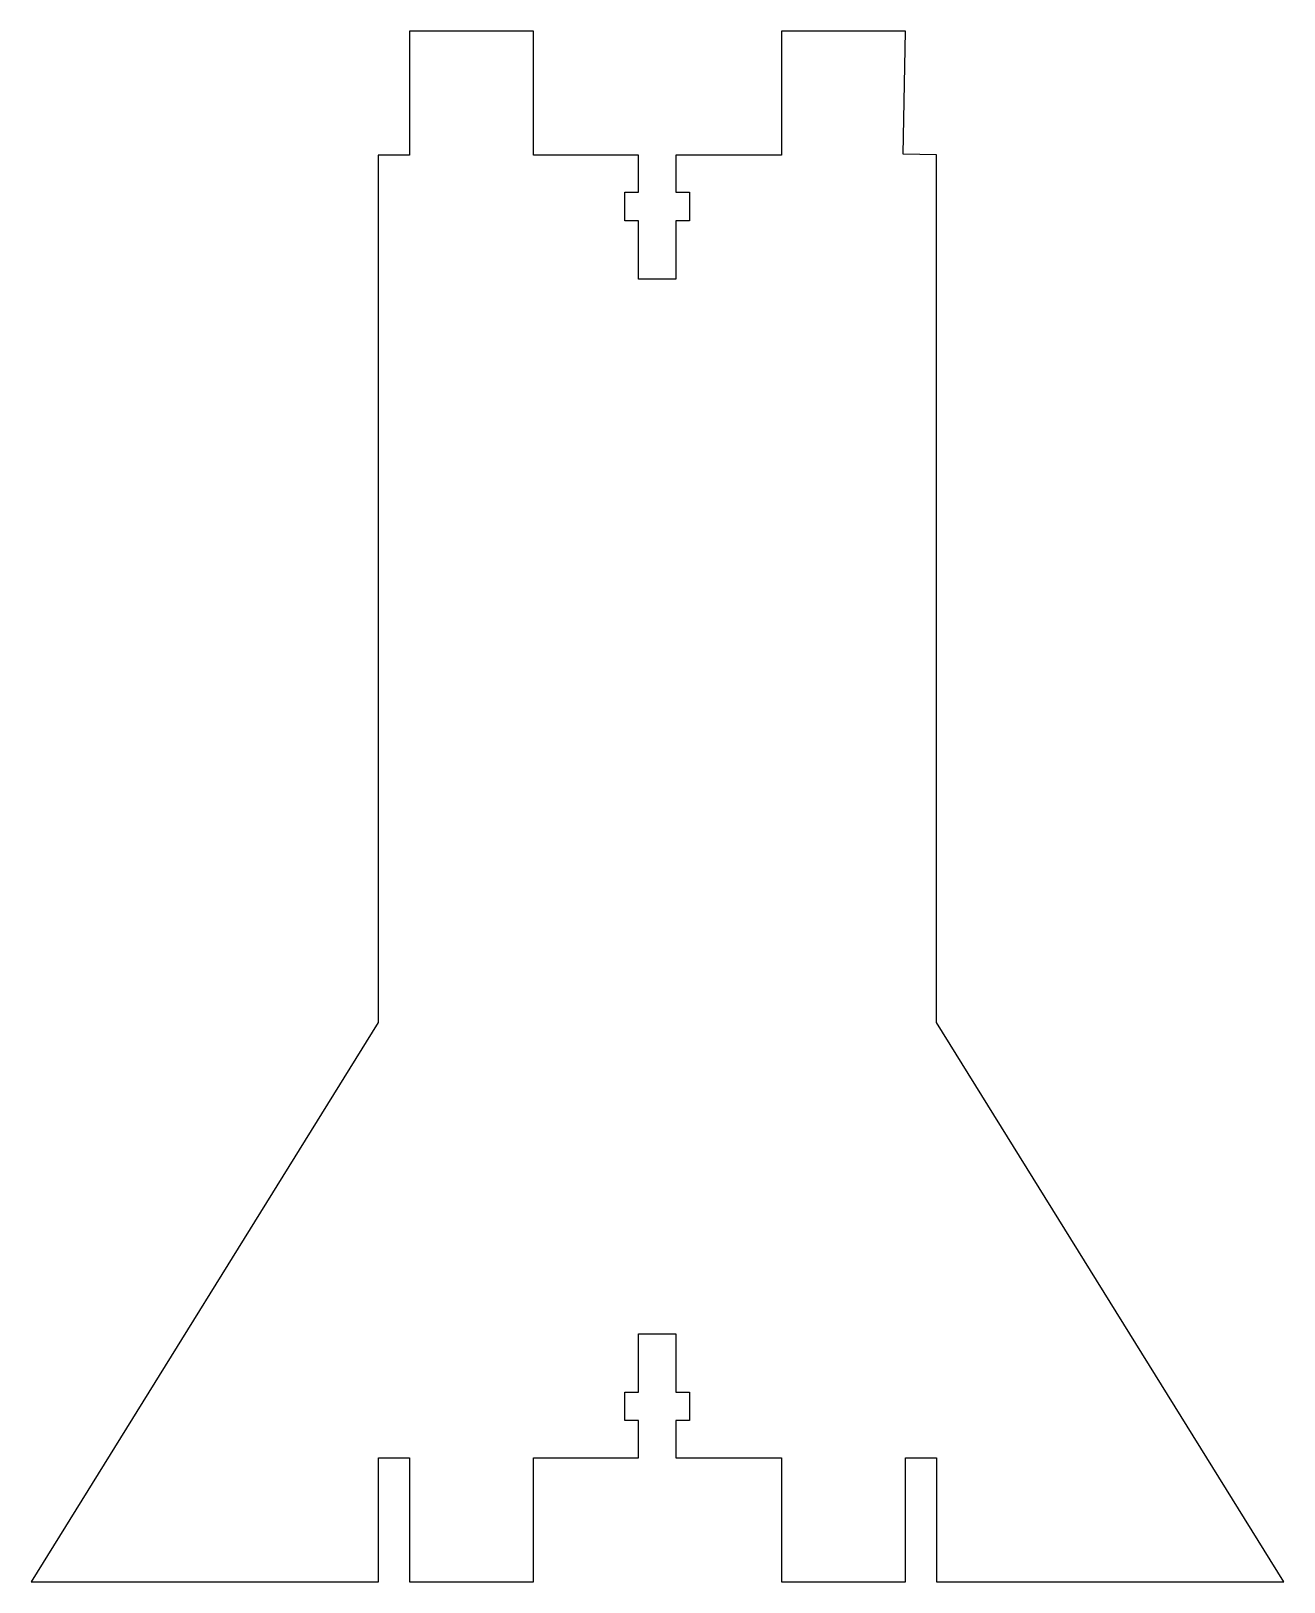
# Model space of a CAD drawing. Header units: millimetres. Extents: x -60 to 40, y -61 to 64.
import ezdxf

# ---------------------------------------------------------------- set-up
doc = ezdxf.new("R2010")
doc.units = ezdxf.units.MM

msp = doc.modelspace()

# ---------------------------------------------------------------- linework, layer by layer
at = {"color": 7, "linetype": 'Continuous', "lineweight": 25}
for p, q in [((-30, 63.81), (-30, 53.81)), ((-20, 63.81), (-30, 63.81)), ((-20, 53.81), (-20, 63.81)), ((0, 63.81), (0, 53.81)), ((10, 63.81), (0, 63.81)), ((9.8, 53.88), (10, 63.81)), ((-32.52, 53.81), (-32.52, -16.1)), ((-30, 53.81), (-32.52, 53.81)), ((-11.52, 53.81), (-20, 53.81)), ((-11.52, 50.81), (-11.52, 53.81)), ((-8.52, 53.81), (-8.52, 50.81)), ((0, 53.81), (-8.52, 53.81)), ((12.48, 53.82), (9.8, 53.88)), ((12.48, -16.1), (12.48, 53.82)), ((-12.62, 50.81), (-11.52, 50.81)), ((-12.62, 48.51), (-12.62, 50.81)), ((-8.52, 50.81), (-7.42, 50.81)), ((-7.42, 50.81), (-7.42, 48.51)), ((-11.52, 48.51), (-12.62, 48.51)), ((-11.52, 43.81), (-11.52, 48.51)), ((-8.52, 48.51), (-8.52, 43.81)), ((-7.42, 48.51), (-8.52, 48.51)), ((-8.52, 43.81), (-11.52, 43.81)), ((-32.52, -16.1), (-60.5, -61.19)), ((40.5, -61.19), (12.48, -16.1)), ((-11.52, -41.19), (-8.52, -41.19)), ((-11.52, -45.89), (-11.52, -41.19)), ((-8.52, -41.19), (-8.52, -45.89)), ((-12.62, -45.89), (-11.52, -45.89)), ((-12.62, -48.19), (-12.62, -45.89)), ((-8.52, -45.89), (-7.42, -45.89)), ((-7.42, -45.89), (-7.42, -48.19)), ((-11.52, -48.19), (-12.62, -48.19)), ((-11.52, -51.19), (-11.52, -48.19)), ((-8.52, -48.19), (-8.52, -51.19)), ((-7.42, -48.19), (-8.52, -48.19)), ((-32.5, -51.19), (-30, -51.19)), ((-32.5, -61.19), (-32.5, -51.19)), ((-30, -51.19), (-30, -61.19)), ((-20, -51.19), (-11.52, -51.19)), ((-20, -61.19), (-20, -51.19)), ((-8.52, -51.19), (0, -51.19)), ((0, -51.19), (0, -61.19)), ((10, -51.19), (12.5, -51.19)), ((10, -61.19), (10, -51.19)), ((12.5, -51.19), (12.5, -61.19)), ((-60.5, -61.19), (-32.5, -61.19)), ((-30, -61.19), (-20, -61.19)), ((0, -61.19), (10, -61.19)), ((12.5, -61.19), (40.5, -61.19))]:
    msp.add_line(p, q, dxfattribs=at)

doc.saveas('drawing.dxf')
